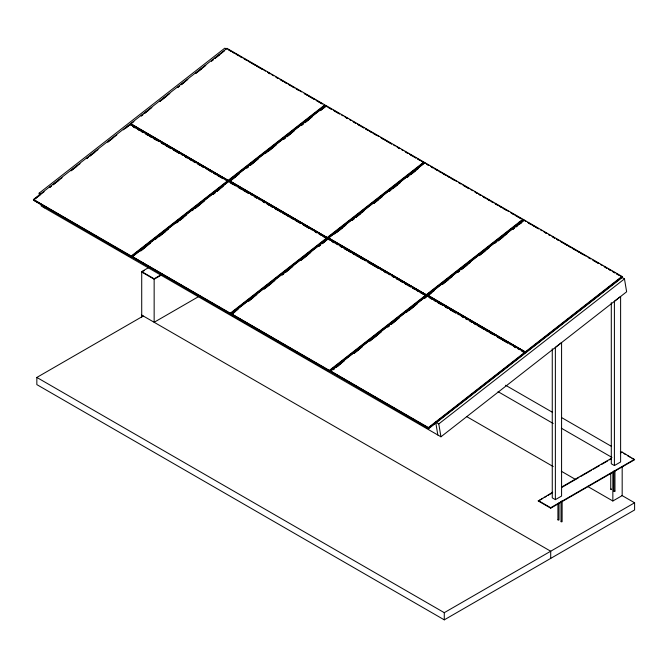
<?xml version="1.0" encoding="UTF-8"?>
<svg xmlns="http://www.w3.org/2000/svg" width="668" height="668" viewBox="0 0 668 668"><rect width="100%" height="100%" fill="white"/><g stroke="black" fill="none" stroke-linecap="round" stroke-linejoin="round"><path stroke-width="1" d="M559.024 502.753L559.007 519.913L558.197 520.105L558.089 519.604M562.13 500.524L562.114 521.708L561.195 521.85L561.437 521.316M611.571 489.06L611.437 489.636L610.911 489.11M614.952 471.032L614.952 491.13L614.401 491.448L613.85 491.13L613.85 471.032M613.875 491.047L614.952 491.13M39.454 195.148L39.12 193.169L224.807 48.154L226.36 49.048M131.362 256.52L131.279 256.019L227.671 180.744L227.755 181.245L131.362 256.52L33.4 199.507L129.792 124.231L228.623 181.287L325.015 106.012L324.932 105.502L228.539 180.778L228.623 181.287M130.552 123.63L226.945 48.355L324.823 104.868L324.907 105.377L228.514 180.652L130.552 123.63L228.514 180.652M35.12 198.738L44.105 191.724M49.824 187.257L51.453 185.98M53.089 184.702L62.074 177.688M71.058 170.674L80.043 163.652M86.581 158.55L88.218 157.272M89.846 155.995L98.021 149.615M107.824 141.967L116.808 134.944M123.338 129.843L129.876 124.741L129.792 124.231M130.644 124.139L133.909 121.593M141.257 115.848L142.894 114.57M144.53 113.293L151.878 107.556M160.044 101.177L169.847 93.52M178.022 87.141L179.65 85.863M181.287 84.594L187.825 79.484M195.991 73.104L205.794 65.456M211.514 60.988L213.142 59.711M214.779 58.433L224.582 50.776M35.137 198.864L40.038 195.039M49.841 187.382L51.478 186.105M53.114 184.836L58.826 180.368M71.084 170.799L76.803 166.332M86.606 158.675L88.234 157.397M89.871 156.128L94.772 152.296M107.84 142.092L112.742 138.259M125.809 128.056L129.893 124.866L129.984 125.375M141.282 115.973L142.919 114.696M144.547 113.426L148.63 110.237M160.069 101.302L166.608 96.2M178.039 87.266L179.675 85.988M181.304 84.719L184.577 82.164M196.008 73.238L201.728 68.771M211.531 61.114L213.167 59.836M214.795 58.559L219.697 54.734M228.431 180.143L324.823 104.868M131.387 256.654L227.771 181.379L227.855 181.88L131.471 257.155L33.509 200.141L131.471 257.155M230.402 313.709L230.318 313.2L326.71 237.925L326.794 238.426L230.402 313.709L132.439 256.687L228.832 181.412L327.662 238.468L424.055 163.192L422.176 161.648M229.6 180.819L325.992 105.536L423.863 162.048L423.955 162.558L327.562 237.833L229.6 180.819L327.562 237.833M140.697 250.817L150.5 243.16M155.402 239.336L157.03 238.059M158.667 236.781L168.47 229.124M176.636 222.745L186.439 215.096M192.159 210.629L193.795 209.351M195.423 208.074L204.408 201.06M213.401 194.037L215.029 192.768M216.666 191.491L223.204 186.389M229.683 181.32L239.486 173.672M246.834 167.927L248.471 166.649M250.108 165.372L258.274 158.992M265.622 153.256L276.243 144.964M283.599 139.22L285.228 137.942M286.864 136.664L294.212 130.928M301.569 125.183L303.197 123.906M304.833 122.636L312.19 116.892M320.356 110.512L325.258 106.688M140.714 250.943L145.616 247.118M158.692 236.906L165.221 231.804M176.661 222.878L178.289 221.601M179.926 220.323L183.191 217.768M195.448 208.199L200.35 204.375M213.418 194.171L215.054 192.893M216.683 191.616L219.137 189.704M229.792 181.955L229.7 181.454L236.238 176.344M246.859 168.052L248.496 166.775M250.124 165.505L254.207 162.316M268.093 151.469L272.995 147.636M283.616 139.345L285.253 138.067M286.881 136.798L290.972 133.608M301.585 125.308L303.222 124.039M304.858 122.762L308.942 119.572M320.373 110.637L325.274 106.813M327.479 237.324L423.863 162.048M326.819 238.559L326.902 239.06L230.51 314.344L230.427 313.835L326.819 238.559L323.228 236.48M327.662 238.468L327.579 237.958L423.971 162.683M329.449 370.89L329.366 370.381L425.75 295.106L425.842 295.615L329.449 370.89L231.487 313.868L327.879 238.593L426.71 295.648L523.102 220.373L523.011 219.864L426.627 295.139L426.71 295.648M328.639 238L425.032 162.725L522.91 219.229L522.994 219.739L426.601 295.014L328.639 238L426.601 295.014M231.571 314.377L238.109 309.276M248.721 300.984L256.896 294.605M264.244 288.86L274.865 280.568M282.213 274.824L283.85 273.554M285.486 272.277L292.834 266.532M301.001 260.153L310.804 252.496M318.978 246.116L320.607 244.847M322.243 243.569L327.963 239.102L327.879 238.593M334.443 234.042L345.882 225.108M352.412 220.006L354.048 218.728M355.685 217.451L363.851 211.071M373.654 203.423L382.639 196.4M389.177 191.298L390.805 190.021M392.442 188.743L400.608 182.364M407.146 177.262L408.774 175.985M410.411 174.715L418.577 168.336M329.549 371.525L329.466 371.016L425.858 295.74L425.942 296.25L329.549 371.525L231.679 315.012L231.587 314.503L234.86 311.956M248.746 301.109L252.83 297.92M264.269 288.985L271.617 283.249M282.238 274.957L283.875 273.68M285.503 272.402L289.586 269.212M301.026 260.278L307.564 255.176M318.995 246.25L320.632 244.972M322.26 243.695L325.533 241.14M336.914 232.255L342.634 227.788M352.437 220.131L354.073 218.853M355.702 217.576L360.603 213.752M373.671 203.548L378.572 199.715M389.194 191.424L390.83 190.146M392.458 188.877L397.36 185.044M407.163 177.387L408.799 176.118M410.436 174.841L415.337 171.008M426.518 294.504L522.91 219.229M428.489 428.071L428.405 427.562L524.798 352.286L524.881 352.796L428.489 428.071L330.526 371.049L426.919 295.774L525.749 352.829L622.142 277.554L622.058 277.045L525.666 352.32L525.749 352.829M427.687 295.181L524.071 219.906L621.95 276.41L622.033 276.919L525.649 352.195L427.687 295.181L525.649 352.195M333.065 369.646L334.693 368.369M336.33 367.091L344.496 360.712M354.299 353.063L362.474 346.684M369.821 340.939L381.261 332.004M387.791 326.902L389.427 325.625M391.064 324.356L399.23 317.976M406.578 312.232L417.199 303.94M424.556 298.195L426.184 296.926M427.77 295.69L434.3 290.58M442.475 284.201L452.278 276.552M457.989 272.085L459.626 270.807M461.262 269.53L470.247 262.516M479.232 255.493L489.034 247.845M494.754 243.377L496.382 242.1M498.019 240.822L507.004 233.808M512.723 229.341L514.36 228.064M515.988 226.786L524.155 220.407L524.071 219.906M333.081 369.771L334.718 368.494M336.355 367.225L341.256 363.392M354.324 353.188L359.225 349.356M369.847 341.064L377.195 335.328M387.816 327.028L389.452 325.759M391.081 324.481L395.982 320.648M409.05 310.445L413.951 306.62M424.572 298.329L426.209 297.051M427.871 296.325L427.787 295.815L431.06 293.26M442.492 284.334L448.211 279.867M458.014 272.21L459.651 270.932M461.279 269.655L466.999 265.196M479.248 255.627L484.968 251.16M498.036 240.948L502.937 237.123M512.74 229.466L514.377 228.189M516.013 226.92L517.642 225.642M519.278 224.364L521.733 222.452M525.557 351.685L621.95 276.41M524.898 352.921L524.99 353.43L428.597 428.706L428.514 428.196L524.898 352.921L522.209 351.368M624.471 278.898L626.634 291.791L440.947 436.797L438.784 423.913L624.471 278.898L621.365 277.103M141.716 317.15L141.716 271.592L148.931 267.425M142.618 271.525L144.422 270.482M141.716 271.592L154.149 278.773L160.462 275.124M161.364 275.049L154.149 279.216L141.716 272.043M621.958 495.489L634.6 502.787L634.6 509.968L444.278 619.846L36.84 384.618L36.84 377.437L143.269 315.997M198.346 296.751L154.149 322.277L154.149 278.773M620.363 453.155L622.175 452.111L634.6 459.734L550.708 508.173L538.274 500.992L552.712 492.216M561.73 487.005L611.345 458.357M538.274 500.992L542.783 498.386M544.587 497.351L546.399 496.307M548.203 495.264L551.81 493.184M561.73 487.456L578.872 477.553M580.676 476.518L591.497 470.264M593.301 469.22L599.622 465.579M601.425 464.536L607.738 460.887M609.542 459.851L611.345 458.807M555.367 499.647L561.579 496.057L561.579 342.584L555.367 347.435L555.367 499.647L552.261 497.852L552.261 348.771M614.401 465.563L620.614 461.972L620.614 296.483L614.401 301.301L614.401 465.563L611.295 463.767L611.295 302.629M538.274 500.549L550.708 507.722L634.6 459.283M587.539 486.379L612.848 500.992L622.175 495.614L622.175 466.907M36.84 377.437L444.278 612.673L634.6 502.787M227.93 49.382L234.218 53.014M236.013 54.05L242.292 57.682M244.096 58.717L249.481 61.823M251.277 62.867L262.048 69.088M263.843 70.123L265.647 71.159M267.442 72.194L270.131 73.747M271.926 74.791L273.721 75.826M275.517 76.862L278.214 78.415M280.009 79.45L286.296 83.082M288.092 84.118L294.379 87.75M296.174 88.786L301.56 91.892M304.257 93.453L314.135 99.156M315.931 100.192L322.218 103.816M328.765 107.606L331.462 109.16M333.257 110.195L339.544 113.827M341.34 114.863L343.135 115.898M344.93 116.933L347.627 118.487M349.422 119.53L351.218 120.566M353.013 121.601L355.702 123.154M357.505 124.19L363.784 127.822M365.58 128.857L379.057 136.631M380.852 137.675L391.623 143.896M393.419 144.931L395.214 145.966M397.009 147.002L399.706 148.555M401.501 149.599L403.297 150.634M405.092 151.669L407.789 153.222M409.584 154.258L415.872 157.89M417.667 158.926L423.955 162.558M426.91 164.27L428.706 165.305M430.501 166.34L433.198 167.893M434.993 168.929L456.545 181.37M458.34 182.414L460.135 183.449M462.832 185.003L469.12 188.635M470.915 189.67L472.71 190.706M474.505 191.741L477.194 193.294M478.989 194.338L480.793 195.373M482.588 196.409L485.277 197.962M487.072 198.997L493.36 202.629M495.155 203.665L508.624 211.447M510.419 212.482L521.199 218.703M524.155 220.407L525.958 221.45M527.753 222.486L534.033 226.11M535.828 227.153L538.525 228.706M540.32 229.742L542.115 230.777M543.911 231.813L546.608 233.374M548.403 234.41L550.198 235.445M551.993 236.48L554.69 238.033M556.486 239.077L558.281 240.113M560.076 241.148L586.12 256.186M587.915 257.222L589.71 258.257M592.399 259.81L598.687 263.442M600.482 264.478L602.277 265.513M604.072 266.549L606.769 268.11M608.565 269.146L610.36 270.181M612.155 271.216L614.852 272.769M616.647 273.805L618.443 274.849M620.238 275.884L622.033 276.919M228.848 50.033L230.644 51.069M232.439 52.104L234.234 53.139M236.029 54.175L238.726 55.728M240.522 56.772L242.317 57.807M244.112 58.842L246.809 60.396M248.605 61.431L254.892 65.063M256.687 66.099L262.073 69.213M268.361 72.837L270.156 73.881M276.443 77.505L278.239 78.54M280.927 80.102L282.723 81.137M284.518 82.172L286.313 83.208M289.01 84.761L290.805 85.805M292.601 86.84L294.396 87.875M296.191 88.911L298.888 90.464M304.274 93.578L306.971 95.132M308.766 96.167L314.152 99.281M316.849 100.835L322.235 103.949M326.093 106.17L331.478 109.285M334.175 110.838L339.561 113.952M345.849 117.576L347.644 118.62M353.931 122.244L355.727 123.279M357.522 124.323L360.219 125.876M362.014 126.912L363.809 127.947M365.605 128.982L368.302 130.544M370.097 131.579L371.892 132.615M373.688 133.65L376.376 135.203M381.77 138.318L384.459 139.871M386.254 140.906L391.648 144.021M397.928 147.645L399.723 148.688M406.01 152.312L407.806 153.348M410.503 154.909L412.298 155.945M414.093 156.98L415.888 158.015M417.684 159.051L420.381 160.612M426.935 164.395L428.731 165.43M431.419 166.983L433.215 168.019M435.018 169.062L437.707 170.616M439.502 171.651L441.297 172.686M443.093 173.722L445.79 175.283M447.585 176.319L449.38 177.354M451.176 178.389L453.873 179.942M459.258 183.057L461.054 184.092M463.751 185.646L469.136 188.76M475.424 192.384L477.219 193.428M479.014 194.463L480.81 195.499M483.507 197.052L485.302 198.087M487.097 199.131L489.786 200.684M491.59 201.719L493.385 202.755M495.18 203.79L497.869 205.352M499.664 206.387L501.459 207.422M503.263 208.458L505.952 210.011M511.337 213.125L514.034 214.679M515.83 215.714L521.215 218.828M528.672 223.129L531.361 224.682M533.156 225.726L538.55 228.832M544.829 232.464L546.624 233.499M548.428 234.535L550.223 235.57M552.912 237.123L554.707 238.167M556.502 239.202L558.298 240.238M560.995 241.791L562.79 242.826M564.585 243.87L567.282 245.423M569.078 246.459L570.873 247.494M572.668 248.529L575.365 250.091M577.16 251.126L578.956 252.162M580.751 253.197L583.448 254.75M588.834 257.865L590.629 258.9M593.326 260.453L598.712 263.568M604.999 267.2L606.794 268.235M608.59 269.271L610.385 270.306M613.074 271.859L614.877 272.903M616.673 273.938L619.361 275.492M519.036 222.185L520.848 223.229M228.539 180.778L130.661 124.265L130.744 124.774M229.7 181.454L327.579 237.958M426.627 295.139L328.748 238.635L328.831 239.136M427.787 295.815L525.666 352.32M132.573 126.294L135.262 127.847M137.057 128.891L143.344 132.514M145.14 133.55L151.427 137.182M153.222 138.218L158.608 141.332M161.305 142.885L171.183 148.588M172.979 149.624L179.266 153.256M181.061 154.291L182.857 155.327M184.652 156.362L187.341 157.915M189.144 158.959L195.423 162.583M197.219 163.618L203.506 167.25M205.301 168.286L211.589 171.918M213.384 172.954L223.262 178.657M225.058 179.692L226.853 180.727M230.71 182.957L236.105 186.071M237.9 187.107L248.671 193.328M250.467 194.363L252.262 195.398M254.057 196.434L256.754 197.995M258.549 199.031L260.345 200.066M262.14 201.101L264.837 202.654M266.632 203.698L272.92 207.322M274.715 208.358L281.003 211.99M282.798 213.025L300.75 223.396M302.554 224.431L308.833 228.064M310.628 229.099L312.432 230.134M314.227 231.17L316.916 232.723M318.711 233.767L320.506 234.802M322.302 235.837L326.794 238.426M327.963 239.102L329.758 240.138M331.553 241.173L334.242 242.734M336.046 243.77L337.841 244.805M339.636 245.841L342.325 247.394M344.12 248.438L350.408 252.061M352.203 253.097L365.672 260.879M367.467 261.914L378.247 268.135M380.042 269.171L381.837 270.206M383.632 271.241L386.329 272.803M388.125 273.838L389.92 274.874M391.715 275.909L394.412 277.462M396.207 278.506L398.003 279.541M399.798 280.577L402.487 282.13M404.29 283.165L410.569 286.797M412.365 287.833L425.842 295.615M443.168 305.618L426.919 295.774M444.963 306.654L446.758 307.689M449.455 309.242L455.735 312.874M457.53 313.91L459.334 314.945M461.129 315.981L463.817 317.542M465.613 318.578L467.408 319.613M469.203 320.648L471.9 322.201M473.695 323.245L475.491 324.281M477.286 325.316L495.247 335.687M497.042 336.722L507.822 342.943M509.617 343.978L511.412 345.014M513.208 346.057L515.905 347.611M517.7 348.646L519.495 349.681M521.29 350.717L524.881 352.796M133.491 126.937L135.287 127.98M137.975 129.534L139.771 130.569M141.566 131.604L143.369 132.64M146.058 134.201L147.853 135.237M149.649 136.272L151.444 137.307M153.248 138.343L155.936 139.904M161.322 143.01L164.019 144.564M165.814 145.599L171.2 148.713M173.897 150.267L179.283 153.381M185.57 157.005L187.366 158.049M190.063 159.602L191.858 160.637M193.653 161.673L195.448 162.708M198.137 164.27L199.941 165.305M201.736 166.34L203.531 167.376M209.819 171.008L211.614 172.043M213.409 173.079L216.098 174.632M217.893 175.676L223.287 178.782M230.736 183.082L233.433 184.644M238.818 187.75L241.507 189.303M243.302 190.347L248.696 193.453M254.984 197.085L256.779 198.12M263.058 201.744L264.854 202.788M267.551 204.341L269.346 205.377M271.141 206.412L272.936 207.447M274.732 208.491L277.429 210.044M279.224 211.08L281.019 212.115M282.814 213.15L285.512 214.712M287.307 215.747L289.102 216.783M290.897 217.818L293.594 219.371M295.39 220.415L300.775 223.521M303.472 225.074L308.858 228.189M315.146 231.821L316.941 232.856M319.63 234.41L321.425 235.445M332.472 241.824L334.267 242.86M340.555 246.484L342.35 247.527M344.145 248.563L346.842 250.116M348.638 251.151L350.433 252.187M352.228 253.23L354.917 254.784M356.72 255.819L358.516 256.854M360.311 257.89L363 259.451M368.394 262.557L371.082 264.111M372.878 265.154L378.263 268.26M384.551 271.893L386.346 272.928M392.634 276.56L394.429 277.596M396.224 278.631L398.921 280.184M400.716 281.22L402.512 282.255M404.307 283.299L407.004 284.852M408.799 285.887L410.595 286.923M412.39 287.958L415.087 289.52M416.882 290.555L418.677 291.59M420.473 292.626L423.161 294.179M429.716 297.97L432.413 299.523M434.208 300.558L436.004 301.594M437.799 302.629L440.496 304.19M445.882 307.297L447.677 308.332M450.374 309.894L455.76 313M462.047 316.632L463.842 317.667M465.638 318.703L467.433 319.738M470.13 321.3L471.925 322.335M473.721 323.37L476.409 324.924M478.204 325.959L480 326.994M481.803 328.038L484.492 329.591M486.287 330.627L488.083 331.662M489.878 332.697L492.575 334.259M497.961 337.365L500.658 338.918M502.453 339.962L507.839 343.068M514.126 346.7L515.921 347.736M505.576 385.244L552.578 412.373M561.613 417.592L611.329 446.299M620.363 451.51L622.175 452.553L622.175 452.111M623.945 453.58L625.724 454.607M627.494 455.634L630.158 457.171M631.936 458.198L633.715 459.217M498.061 391.665L553.196 423.495M561.329 428.196L611.946 457.421M466.431 416.456L553.196 466.556M561.329 471.249L575.791 479.599M39.12 193.169L40.673 194.062M336.413 364.811L338.217 365.847M438.784 423.913L435.678 422.118L437.832 435.002M33.4 199.507L131.279 256.019M132.439 256.687L230.318 313.2M231.487 313.868L329.366 370.381M330.526 371.049L428.405 427.562M230.427 313.835L132.548 257.322L230.51 314.344M231.587 314.503L329.466 371.016M428.514 428.196L330.635 371.684L428.597 428.706M440.947 436.797L41.274 206.053L40.948 204.074M141.716 315.096L550.708 551.225L550.708 558.398M425.032 162.725L425.115 163.226M325.992 105.536L326.076 106.045M226.945 48.355L227.028 48.864M228.832 181.412L228.915 181.921M44.055 205.869L44.389 207.848M612.848 472.293L612.848 500.992M610.744 473.261L610.744 489.335M561.028 501.534L561.028 521.625M557.922 503.755L557.922 519.829M550.708 507.722L550.708 508.173M444.278 612.673L444.278 619.846"/></g></svg>
